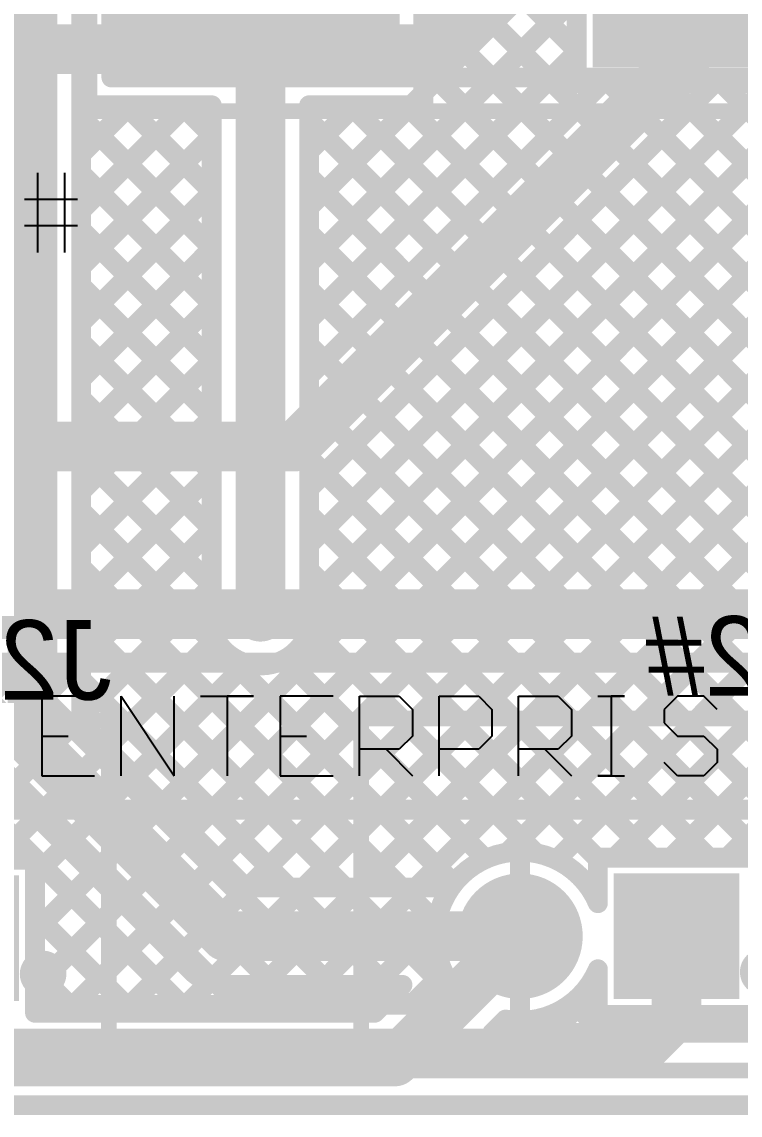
# Model space of a CAD drawing. Header units: millimetres. Extents: x 0.78 to 3.29, y 2.96 to 5.31.
# Drawn here: x 2.563 to 2.924, y 2.958 to 3.508 of the extents above; entities that cross this region are included whole.
import ezdxf

# ---------------------------------------------------------------- set-up
doc = ezdxf.new("R2010")
doc.units = ezdxf.units.MM
doc.header["$MEASUREMENT"] = 0
for name, color, linetype in [('BottomLayer', 5, 'Continuous'), ('BottomOverlay', 54, 'Continuous'), ('BottomSolder', 6, 'Continuous'), ('Mechanical2', 216, 'Continuous'), ('MultiLayer', 9, 'Continuous'), ('PadHoleLayer', 156, 'Continuous'), ('TopLayer', 1, 'Continuous'), ('TopOverlay', 2, 'Continuous'), ('TopPaste', 8, 'Continuous'), ('TopSolder', 216, 'Continuous'), ('ViaHoleLayer', 16, 'Continuous')]:
    doc.layers.add(name, color=color, linetype=linetype)

# ---------------------------------------------------------------- blocks, each defined once
blk = doc.blocks.new('B2B_PH_K_S_LF__SN__B_13')
at = {"layer": 'BottomLayer', "const_width": 0.02756}
blk.add_lwpolyline([(0.02559, 0, 1), (0.05315, 0, 1)], format="xyb", close=True, dxfattribs=at)
at = {"layer": 'BottomLayer'}
blk.add_solid([(-0.06693, -0.02756), (-0.01181, -0.02756), (-0.06693, 0.02756), (-0.01181, 0.02756)], dxfattribs=at)
at = {"layer": 'BottomOverlay', "const_width": 0.00787}
for points in [[(-0.11614, 0.06758), (-0.11614, -0.10959)], [(0.11927, 0.06758), (-0.11614, 0.06758)], [(0.11927, 0.06758), (0.11927, -0.10959)], [(0.11927, -0.10959), (-0.11614, -0.10959)]]:
    blk.add_lwpolyline(points, dxfattribs=at)
at = {"layer": 'BottomOverlay'}
for points, const_width in [([(-0.11811, 0.06758, 1), (-0.11417, 0.06758, 1)], 0.00394), ([(-0.11811, 0.06758, 1), (-0.11417, 0.06758, 1)], 0.00394), ([(0.1173, 0.06758, 1), (0.12124, 0.06758, 1)], 0.00394), ([(0.1173, 0.06758, 1), (0.12124, 0.06758, 1)], 0.00394), ([(-0.07629, 0.018, 1), (-0.08971, 0.018, 1)], 0.01), ([(-0.09221, 0.018, 1), (-0.08721, 0.018, 1)], 0.005), ([(-0.07879, 0.018, 1), (-0.07379, 0.018, 1)], 0.005), ([(-0.11811, -0.10959, 1), (-0.11417, -0.10959, 1)], 0.00394), ([(-0.11811, -0.10959, 1), (-0.11417, -0.10959, 1)], 0.00394), ([(0.1173, -0.10959, 1), (0.12124, -0.10959, 1)], 0.00394), ([(0.1173, -0.10959, 1), (0.12124, -0.10959, 1)], 0.00394)]:
    blk.add_lwpolyline(points, format="xyb", close=True, dxfattribs=dict(at, const_width=const_width))
at = {"layer": 'BottomSolder', "const_width": 0.03156}
blk.add_lwpolyline([(0.02359, 0, 1), (0.05515, 0, 1)], format="xyb", close=True, dxfattribs=at)
at = {"layer": 'BottomSolder'}
blk.add_solid([(-0.07093, -0.03156), (-0.00781, -0.03156), (-0.07093, 0.03156), (-0.00781, 0.03156)], dxfattribs=at)
at = {"layer": 'MultiLayer', "const_width": 0.02756}
blk.add_lwpolyline([(0.02559, 0, 1), (0.05315, 0, 1)], format="xyb", close=True, dxfattribs=at)
at = {"layer": 'MultiLayer'}
blk.add_solid([(-0.06693, -0.02756), (-0.01181, -0.02756), (-0.06693, 0.02756), (-0.01181, 0.02756)], dxfattribs=at)
at = {"layer": 'PadHoleLayer', "const_width": 0.01575}
for points in [[(-0.04724, 0, 1), (-0.0315, 0, 1)], [(0.0315, 0, 1), (0.04724, 0, 1)]]:
    blk.add_lwpolyline(points, format="xyb", close=True, dxfattribs=at)
at = {"layer": 'TopLayer', "const_width": 0.02756}
blk.add_lwpolyline([(0.02559, 0, 1), (0.05315, 0, 1)], format="xyb", close=True, dxfattribs=at)
at = {"layer": 'TopLayer'}
blk.add_solid([(-0.06693, -0.02756), (-0.01181, -0.02756), (-0.06693, 0.02756), (-0.01181, 0.02756)], dxfattribs=at)
at = {"layer": 'TopSolder', "const_width": 0.03156}
blk.add_lwpolyline([(0.02359, 0, 1), (0.05515, 0, 1)], format="xyb", close=True, dxfattribs=at)
at = {"layer": 'TopSolder'}
blk.add_solid([(-0.07093, -0.03156), (-0.00781, -0.03156), (-0.07093, 0.03156), (-0.00781, 0.03156)], dxfattribs=at)
blk = doc.blocks.new('B2B_PH_K_S_LF__SN__B_15')
at = {"layer": 'BottomLayer', "const_width": 0.02756}
blk.add_lwpolyline([(0.02559, 0, 1), (0.05315, 0, 1)], format="xyb", close=True, dxfattribs=at)
at = {"layer": 'BottomLayer'}
blk.add_solid([(-0.06693, -0.02756), (-0.01181, -0.02756), (-0.06693, 0.02756), (-0.01181, 0.02756)], dxfattribs=at)
at = {"layer": 'BottomOverlay', "const_width": 0.00787}
for points in [[(0.11927, 0.06758), (-0.11614, 0.06758)], [(-0.11614, 0.06758), (-0.11614, -0.10959)], [(0.11927, 0.06758), (0.11927, -0.10959)], [(0.11927, -0.10959), (-0.11614, -0.10959)]]:
    blk.add_lwpolyline(points, dxfattribs=at)
at = {"layer": 'BottomOverlay'}
for points, const_width in [([(-0.11811, 0.06758, 1), (-0.11417, 0.06758, 1)], 0.00394), ([(-0.11811, 0.06758, 1), (-0.11417, 0.06758, 1)], 0.00394), ([(0.1173, 0.06758, 1), (0.12124, 0.06758, 1)], 0.00394), ([(0.1173, 0.06758, 1), (0.12124, 0.06758, 1)], 0.00394), ([(-0.07629, 0.018, 1), (-0.08971, 0.018, 1)], 0.01), ([(-0.09221, 0.018, 1), (-0.08721, 0.018, 1)], 0.005), ([(-0.07879, 0.018, 1), (-0.07379, 0.018, 1)], 0.005), ([(-0.11811, -0.10959, 1), (-0.11417, -0.10959, 1)], 0.00394), ([(-0.11811, -0.10959, 1), (-0.11417, -0.10959, 1)], 0.00394), ([(0.1173, -0.10959, 1), (0.12124, -0.10959, 1)], 0.00394), ([(0.1173, -0.10959, 1), (0.12124, -0.10959, 1)], 0.00394)]:
    blk.add_lwpolyline(points, format="xyb", close=True, dxfattribs=dict(at, const_width=const_width))
at = {"layer": 'BottomSolder', "const_width": 0.03156}
blk.add_lwpolyline([(0.02359, 0, 1), (0.05515, 0, 1)], format="xyb", close=True, dxfattribs=at)
at = {"layer": 'BottomSolder'}
blk.add_solid([(-0.07093, -0.03156), (-0.00781, -0.03156), (-0.07093, 0.03156), (-0.00781, 0.03156)], dxfattribs=at)
at = {"layer": 'MultiLayer', "const_width": 0.02756}
blk.add_lwpolyline([(0.02559, 0, 1), (0.05315, 0, 1)], format="xyb", close=True, dxfattribs=at)
at = {"layer": 'MultiLayer'}
blk.add_solid([(-0.06693, -0.02756), (-0.01181, -0.02756), (-0.06693, 0.02756), (-0.01181, 0.02756)], dxfattribs=at)
at = {"layer": 'PadHoleLayer', "const_width": 0.01575}
for points in [[(-0.04724, 0, 1), (-0.0315, 0, 1)], [(0.0315, 0, 1), (0.04724, 0, 1)]]:
    blk.add_lwpolyline(points, format="xyb", close=True, dxfattribs=at)
at = {"layer": 'TopLayer', "const_width": 0.02756}
blk.add_lwpolyline([(0.02559, 0, 1), (0.05315, 0, 1)], format="xyb", close=True, dxfattribs=at)
at = {"layer": 'TopLayer'}
blk.add_solid([(-0.06693, -0.02756), (-0.01181, -0.02756), (-0.06693, 0.02756), (-0.01181, 0.02756)], dxfattribs=at)
at = {"layer": 'TopSolder', "const_width": 0.03156}
blk.add_lwpolyline([(0.02359, 0, 1), (0.05515, 0, 1)], format="xyb", close=True, dxfattribs=at)
at = {"layer": 'TopSolder'}
blk.add_solid([(-0.07093, -0.03156), (-0.00781, -0.03156), (-0.07093, 0.03156), (-0.00781, 0.03156)], dxfattribs=at)
blk = doc.blocks.new('R__2512_31')
at = {"layer": 'TopLayer'}
for points in [[(-0.18307, -0.07283), (-0.05315, -0.07283), (-0.18307, 0.07283), (-0.05315, 0.07283)], [(0.05315, -0.07283), (0.18307, -0.07283), (0.05315, 0.07283), (0.18307, 0.07283)]]:
    blk.add_solid(points, dxfattribs=at)
at = {"layer": 'TopOverlay', "const_width": 0.01}
for points in [[(-0.193, 0.083), (0.193, 0.083)], [(-0.193, -0.082), (-0.193, 0.083)], [(0.193, -0.082), (0.193, 0.083)], [(-0.193, -0.082), (0.193, -0.082)]]:
    blk.add_lwpolyline(points, dxfattribs=at)
at = {"layer": 'TopOverlay', "const_width": 0.005}
for points in [[(-0.1955, 0.083, 1), (-0.1905, 0.083, 1)], [(-0.1955, 0.083, 1), (-0.1905, 0.083, 1)], [(0.1905, 0.083, 1), (0.1955, 0.083, 1)], [(0.1905, 0.083, 1), (0.1955, 0.083, 1)], [(-0.1955, -0.082, 1), (-0.1905, -0.082, 1)], [(-0.1955, -0.082, 1), (-0.1905, -0.082, 1)], [(0.1905, -0.082, 1), (0.1955, -0.082, 1)], [(0.1905, -0.082, 1), (0.1955, -0.082, 1)]]:
    blk.add_lwpolyline(points, format="xyb", close=True, dxfattribs=at)
at = {"layer": 'TopPaste'}
for points in [[(-0.18307, -0.07283), (-0.05315, -0.07283), (-0.18307, 0.07283), (-0.05315, 0.07283)], [(0.05315, -0.07283), (0.18307, -0.07283), (0.05315, 0.07283), (0.18307, 0.07283)]]:
    blk.add_solid(points, dxfattribs=at)
at = {"layer": 'TopSolder'}
for points in [[(-0.18707, -0.07683), (-0.04915, -0.07683), (-0.18707, 0.07683), (-0.04915, 0.07683)], [(0.04915, -0.07683), (0.18707, -0.07683), (0.04915, 0.07683), (0.18707, 0.07683)]]:
    blk.add_solid(points, dxfattribs=at)

msp = doc.modelspace()

# ---------------------------------------------------------------- linework, layer by layer
at = {"layer": 'BottomLayer'}
for points, const_width in [([(2.7742, 3.4942), (2.8993, 3.6193)], 0.025), ([(2.70035, 3.29432), (2.94637, 3.54034)], 0.025), ([(2.454, 3.4942), (2.7742, 3.4942)], 0.025), ([(2.454, 3.29432), (2.70035, 3.29432)], 0.025), ([(2.15465, 3.21), (2.683, 3.21)], 0.025), ([(2.683, 3.21), (3.09539, 3.21)], 0.025), ([(2.17015, 3.1855), (2.67498, 3.1855)], 0.01), ([(2.47136, 3.1855), (2.64336, 3.0135)], 0.01), ([(2.4947, 3.11695), (2.56325, 3.1855)], 0.01), ([(2.49964, 3.1855), (2.67164, 3.0135)], 0.01), ([(2.50884, 3.10281), (2.59153, 3.1855)], 0.01), ([(2.52298, 3.08867), (2.61982, 3.1855)], 0.01), ([(2.52792, 3.1855), (2.69992, 3.0135)], 0.01), ([(2.54916, 3.08656), (2.6481, 3.1855)], 0.01), ([(2.55621, 3.1855), (2.72821, 3.0135)], 0.01), ([(2.56956, 3.02211), (2.73295, 3.1855)], 0.01), ([(2.56956, 3.05039), (2.70467, 3.1855)], 0.01), ([(2.56956, 3.07867), (2.67606, 3.18517)], 0.01), ([(2.58449, 3.1855), (2.75649, 3.0135)], 0.01), ([(2.58924, 3.0135), (2.76124, 3.1855)], 0.01), ([(2.61278, 3.1855), (2.78478, 3.0135)], 0.01), ([(2.61752, 3.0135), (2.78952, 3.1855)], 0.01), ([(2.64106, 3.1855), (2.77164, 3.05492)], 0.01), ([(2.64581, 3.0135), (2.81781, 3.1855)], 0.01), ([(2.66935, 3.1855), (2.78034, 3.07451)], 0.01), ([(2.67409, 3.0135), (2.84609, 3.1855)], 0.01), ([(2.69102, 3.1855), (3.09539, 3.1855)], 0.01), ([(2.69763, 3.1855), (2.79627, 3.08686)], 0.01), ([(2.70237, 3.0135), (2.87437, 3.1855)], 0.01), ([(2.72591, 3.1855), (2.82161, 3.0898)], 0.01), ([(2.7542, 3.1855), (2.85281, 3.08689)], 0.01), ([(2.78248, 3.1855), (2.88042, 3.08756)], 0.01), ([(2.80723, 3.09008), (2.90266, 3.1855)], 0.01), ([(2.81077, 3.1855), (2.90871, 3.08756)], 0.01), ([(2.83189, 3.08644), (2.93094, 3.1855)], 0.01), ([(2.83905, 3.1855), (3.01155, 3.013)], 0.01), ([(2.86129, 3.08756), (2.95923, 3.1855)], 0.01), ([(2.86734, 3.1855), (3.03984, 3.013)], 0.01), ([(2.88957, 3.08756), (2.98751, 3.1855)], 0.01), ([(2.89562, 3.1855), (3.055, 3.02612)], 0.01), ([(2.91786, 3.08756), (3.0158, 3.1855)], 0.01), ([(2.9239, 3.1855), (3.055, 3.0544)], 0.01), ([(2.52509, 3.08656), (2.56956, 3.08656)], 0.01), ([(2.56956, 3.0135), (2.56956, 3.08656)], 0.01), ([(2.85281, 3.08756), (2.93193, 3.08756)], 0.01), ([(2.85281, 3.06462), (2.85281, 3.08756)], 0.01), ([(2.81363, 3.048), (2.81363, 3.08556)], 0.01), ([(2.8475, 3.07377), (2.85281, 3.07908)], 0.01), ([(2.56956, 3.05901), (2.61507, 3.0135)], 0.01), ([(2.73066, 3.0135), (2.77155, 3.05439)], 0.01), ([(2.89237, 3.00837), (2.89237, 3.048)], 0.025), ([(2.77607, 3.048), (2.81363, 3.048)], 0.01), ([(2.56956, 3.03073), (2.58679, 3.0135)], 0.01), ([(2.75894, 3.0135), (2.77519, 3.02974)], 0.01), ([(2.873, 2.989), (2.89237, 3.00837)], 0.025), ([(2.56956, 3.0135), (2.78871, 3.0135)], 0.01), ([(2.472, 2.989), (2.873, 2.989)], 0.025)]:
    msp.add_lwpolyline(points, dxfattribs=dict(at, const_width=const_width))
for points, const_width in [([(2.76795, 3.4942, 1), (2.78045, 3.4942, 1)], 0.0125), ([(2.76795, 3.4942, 1), (2.78045, 3.4942, 1)], 0.0125), ([(2.6941, 3.29432, 1), (2.7066, 3.29432, 1)], 0.0125), ([(2.6941, 3.29432, 1), (2.7066, 3.29432, 1)], 0.0125), ([(2.67611, 3.21, 1), (2.68989, 3.21, 1)], 0.01378), ([(2.67675, 3.21, 1), (2.68925, 3.21, 1)], 0.0125), ([(2.67675, 3.21, 1), (2.68925, 3.21, 1)], 0.0125), ([(2.56075, 3.1855, 1), (2.56575, 3.1855, 1)], 0.005), ([(2.58199, 3.1855, 1), (2.58699, 3.1855, 1)], 0.005), ([(2.58903, 3.1855, 1), (2.59403, 3.1855, 1)], 0.005), ([(2.61028, 3.1855, 1), (2.61528, 3.1855, 1)], 0.005), ([(2.61732, 3.1855, 1), (2.62232, 3.1855, 1)], 0.005), ([(2.63856, 3.1855, 1), (2.64356, 3.1855, 1)], 0.005), ([(2.6456, 3.1855, 1), (2.6506, 3.1855, 1)], 0.005), ([(2.66685, 3.1855, 1), (2.67185, 3.1855, 1)], 0.005), ([(2.67248, 3.1855, 1), (2.67748, 3.1855, 1)], 0.005), ([(2.67248, 3.1855, 1), (2.67748, 3.1855, 1)], 0.005), ([(2.67356, 3.18517, 1), (2.67856, 3.18517, 1)], 0.005), ([(2.68852, 3.1855, 1), (2.69352, 3.1855, 1)], 0.005), ([(2.68852, 3.1855, 1), (2.69352, 3.1855, 1)], 0.005), ([(2.69513, 3.1855, 1), (2.70013, 3.1855, 1)], 0.005), ([(2.70217, 3.1855, 1), (2.70717, 3.1855, 1)], 0.005), ([(2.72341, 3.1855, 1), (2.72841, 3.1855, 1)], 0.005), ([(2.73045, 3.1855, 1), (2.73545, 3.1855, 1)], 0.005), ([(2.7517, 3.1855, 1), (2.7567, 3.1855, 1)], 0.005), ([(2.75874, 3.1855, 1), (2.76374, 3.1855, 1)], 0.005), ([(2.77998, 3.1855, 1), (2.78498, 3.1855, 1)], 0.005), ([(2.78702, 3.1855, 1), (2.79202, 3.1855, 1)], 0.005), ([(2.80827, 3.1855, 1), (2.81327, 3.1855, 1)], 0.005), ([(2.81531, 3.1855, 1), (2.82031, 3.1855, 1)], 0.005), ([(2.83655, 3.1855, 1), (2.84155, 3.1855, 1)], 0.005), ([(2.84359, 3.1855, 1), (2.84859, 3.1855, 1)], 0.005), ([(2.86484, 3.1855, 1), (2.86984, 3.1855, 1)], 0.005), ([(2.87187, 3.1855, 1), (2.87687, 3.1855, 1)], 0.005), ([(2.89312, 3.1855, 1), (2.89812, 3.1855, 1)], 0.005), ([(2.90016, 3.1855, 1), (2.90516, 3.1855, 1)], 0.005), ([(2.9214, 3.1855, 1), (2.9264, 3.1855, 1)], 0.005), ([(2.56706, 3.08656, 1), (2.57206, 3.08656, 1)], 0.005), ([(2.56706, 3.08656, 1), (2.57206, 3.08656, 1)], 0.005), ([(2.79377, 3.08686, 1), (2.79877, 3.08686, 1)], 0.005), ([(2.80473, 3.09008, 1), (2.80973, 3.09008, 1)], 0.005), ([(2.81911, 3.0898, 1), (2.82411, 3.0898, 1)], 0.005), ([(2.82939, 3.08644, 1), (2.83439, 3.08644, 1)], 0.005), ([(2.85031, 3.08756, 1), (2.85531, 3.08756, 1)], 0.005), ([(2.85031, 3.08756, 1), (2.85531, 3.08756, 1)], 0.005), ([(2.85031, 3.08689, 1), (2.85531, 3.08689, 1)], 0.005), ([(2.85879, 3.08756, 1), (2.86379, 3.08756, 1)], 0.005), ([(2.87792, 3.08756, 1), (2.88292, 3.08756, 1)], 0.005), ([(2.88707, 3.08756, 1), (2.89207, 3.08756, 1)], 0.005), ([(2.90621, 3.08756, 1), (2.91121, 3.08756, 1)], 0.005), ([(2.91536, 3.08756, 1), (2.92036, 3.08756, 1)], 0.005), ([(2.81113, 3.08556, 1), (2.81613, 3.08556, 1)], 0.005), ([(2.56706, 3.07867, 1), (2.57206, 3.07867, 1)], 0.005), ([(2.85031, 3.07908, 1), (2.85531, 3.07908, 1)], 0.005), ([(2.77784, 3.07451, 1), (2.78284, 3.07451, 1)], 0.005), ([(2.845, 3.07377, 1), (2.85, 3.07377, 1)], 0.005), ([(2.85031, 3.06462, 1), (2.85531, 3.06462, 1)], 0.005), ([(2.85031, 3.06462, 1), (2.85531, 3.06462, 1)], 0.005), ([(2.56706, 3.05901, 1), (2.57206, 3.05901, 1)], 0.005), ([(2.76905, 3.05439, 1), (2.77405, 3.05439, 1)], 0.005), ([(2.76914, 3.05492, 1), (2.77414, 3.05492, 1)], 0.005), ([(2.88612, 3.048, 1), (2.89862, 3.048, 1)], 0.0125), ([(2.56706, 3.05039, 1), (2.57206, 3.05039, 1)], 0.005), ([(2.77357, 3.048, 1), (2.77857, 3.048, 1)], 0.005), ([(2.81113, 3.048, 1), (2.81613, 3.048, 1)], 0.005), ([(2.81113, 3.048, 1), (2.81613, 3.048, 1)], 0.005), ([(2.56706, 3.03073, 1), (2.57206, 3.03073, 1)], 0.005), ([(2.77269, 3.02974, 1), (2.77769, 3.02974, 1)], 0.005), ([(2.56706, 3.02211, 1), (2.57206, 3.02211, 1)], 0.005), ([(2.88612, 3.00837, 1), (2.89862, 3.00837, 1)], 0.0125), ([(2.88612, 3.00837, 1), (2.89862, 3.00837, 1)], 0.0125), ([(2.56706, 3.0135, 1), (2.57206, 3.0135, 1)], 0.005), ([(2.56706, 3.0135, 1), (2.57206, 3.0135, 1)], 0.005), ([(2.58429, 3.0135, 1), (2.58929, 3.0135, 1)], 0.005), ([(2.58674, 3.0135, 1), (2.59174, 3.0135, 1)], 0.005), ([(2.61257, 3.0135, 1), (2.61757, 3.0135, 1)], 0.005), ([(2.61502, 3.0135, 1), (2.62002, 3.0135, 1)], 0.005), ([(2.64086, 3.0135, 1), (2.64586, 3.0135, 1)], 0.005), ([(2.64331, 3.0135, 1), (2.64831, 3.0135, 1)], 0.005), ([(2.66914, 3.0135, 1), (2.67414, 3.0135, 1)], 0.005), ([(2.67159, 3.0135, 1), (2.67659, 3.0135, 1)], 0.005), ([(2.69742, 3.0135, 1), (2.70242, 3.0135, 1)], 0.005), ([(2.69987, 3.0135, 1), (2.70487, 3.0135, 1)], 0.005), ([(2.72571, 3.0135, 1), (2.73071, 3.0135, 1)], 0.005), ([(2.72816, 3.0135, 1), (2.73316, 3.0135, 1)], 0.005), ([(2.75399, 3.0135, 1), (2.75899, 3.0135, 1)], 0.005), ([(2.75644, 3.0135, 1), (2.76144, 3.0135, 1)], 0.005), ([(2.78228, 3.0135, 1), (2.78728, 3.0135, 1)], 0.005), ([(2.78621, 3.0135, 1), (2.79121, 3.0135, 1)], 0.005), ([(2.78621, 3.0135, 1), (2.79121, 3.0135, 1)], 0.005), ([(2.86675, 2.989, 1), (2.87925, 2.989, 1)], 0.0125), ([(2.86675, 2.989, 1), (2.87925, 2.989, 1)], 0.0125)]:
    msp.add_lwpolyline(points, format="xyb", close=True, dxfattribs=dict(at, const_width=const_width))
at = {"layer": 'BottomLayer', "const_width": 0.01}
for points in [[(2.69102, 3.1855, -0.15953), (2.67498, 3.1855)], [(2.78871, 3.0135, -1.317169), (2.85281, 3.06462)]]:
    msp.add_lwpolyline(points, format="xyb", dxfattribs=at)
at = {"layer": 'BottomOverlay'}
for p, q in [((2.57101, 3.39201), (2.57101, 3.432)), ((2.58434, 3.432), (2.58434, 3.39201)), ((2.591, 3.41867), (2.56434, 3.41867)), ((2.57101, 3.40534), (2.56434, 3.40534)), ((2.591, 3.40534), (2.57101, 3.40534))]:
    msp.add_line(p, q, dxfattribs=at)
at = {"layer": 'BottomSolder', "const_width": 0.00991}
msp.add_lwpolyline([(2.67805, 3.21, 1), (2.68795, 3.21, 1)], format="xyb", close=True, dxfattribs=at)
at = {"layer": 'Mechanical2', "const_width": 0.01}
msp.add_lwpolyline([(0.984, 2.963), (3.284, 2.963)], dxfattribs=at)
at = {"layer": 'MultiLayer', "const_width": 0.01378}
msp.add_lwpolyline([(2.67611, 3.21, 1), (2.68989, 3.21, 1)], format="xyb", close=True, dxfattribs=at)
at = {"layer": 'TopLayer'}
for points, const_width in [([(2.596, 3.466), (2.596, 4.798)], 0.01), ([(2.765, 3.466), (2.765, 4.798)], 0.01), ([(2.56826, 3.46965), (2.56826, 3.66984)], 0.025), ([(2.59276, 3.46965), (2.59276, 3.66984)], 0.01), ([(2.84215, 3.47717), (2.84215, 3.64683)], 0.01), ([(2.765, 3.50039), (2.84215, 3.57754)], 0.01), ([(2.765, 3.57068), (2.84215, 3.49353)], 0.01), ([(2.683, 3.21), (2.683, 3.56189)], 0.025), ([(2.765, 3.47211), (2.84215, 3.54926)], 0.01), ([(2.765, 3.54239), (3.11739, 3.19)], 0.01), ([(2.76137, 3.0725), (3.227, 3.53813)], 0.01), ([(2.7075, 3.38632), (2.84215, 3.52097)], 0.01), ([(2.63362, 3.11445), (3.03643, 3.51726)], 0.01), ([(2.64776, 3.10031), (3.06351, 3.51606)], 0.01), ([(2.66191, 3.08617), (3.0918, 3.51606)], 0.01), ([(2.765, 3.51411), (3.10005, 3.17905)], 0.01), ([(2.80723, 3.09008), (3.227, 3.50984)], 0.01), ([(2.54622, 3.49168), (2.56826, 3.46965)], 0.025), ([(2.59276, 3.49785), (2.596, 3.5011)], 0.01), ([(2.67652, 3.0725), (3.10502, 3.501)], 0.01), ([(2.70481, 3.0725), (3.13331, 3.501)], 0.01), ([(2.73309, 3.0725), (3.16159, 3.501)], 0.01), ([(2.59276, 3.48836), (2.596, 3.48512)], 0.01), ([(2.7075, 3.35804), (2.84215, 3.49269)], 0.01), ([(2.765, 3.48582), (3.08591, 3.16491)], 0.01), ([(2.56826, 3.26746), (2.56826, 3.46965)], 0.025), ([(2.7075, 3.32975), (2.85491, 3.47717)], 0.01), ([(2.7075, 3.30147), (2.8832, 3.47717)], 0.01), ([(2.7075, 3.2449), (2.93977, 3.47717)], 0.01), ([(2.7075, 3.27318), (2.91148, 3.47717)], 0.01), ([(2.70783, 3.21694), (2.96805, 3.47717)], 0.01), ([(2.83189, 3.08644), (3.227, 3.48156)], 0.01), ([(2.84215, 3.47717), (2.99607, 3.47717)], 0.01), ([(2.85851, 3.47717), (3.14568, 3.19)], 0.01), ([(2.8868, 3.47717), (3.17396, 3.19)], 0.01), ([(2.91508, 3.47717), (3.20225, 3.19)], 0.01), ([(2.59276, 3.46957), (2.596, 3.47281)], 0.01), ([(2.75889, 3.466), (2.765, 3.47211)], 0.01), ([(2.59276, 3.26746), (2.59276, 3.46965)], 0.01), ([(2.59276, 3.44129), (2.61747, 3.466)], 0.01), ([(2.59276, 3.413), (2.64576, 3.466)], 0.01), ([(2.596, 3.466), (2.6585, 3.466)], 0.01), ([(2.61512, 3.466), (2.6585, 3.42262)], 0.01), ([(2.6434, 3.466), (2.6585, 3.4509)], 0.01), ([(2.6585, 3.21802), (2.6585, 3.466)], 0.01), ([(2.7075, 3.466), (2.765, 3.466)], 0.01), ([(2.7075, 3.44289), (2.73061, 3.466)], 0.01), ([(2.7075, 3.41461), (2.75889, 3.466)], 0.01), ([(2.7075, 3.21802), (2.7075, 3.466)], 0.01), ([(2.72826, 3.466), (3.05763, 3.13663)], 0.01), ([(2.75654, 3.466), (3.07177, 3.15077)], 0.01), ([(2.59276, 3.46008), (2.6585, 3.39434)], 0.01), ([(2.7075, 3.45847), (3.055, 3.11097)], 0.01), ([(2.59276, 3.38472), (2.6585, 3.45046)], 0.01), ([(2.86129, 3.08756), (3.227, 3.45327)], 0.01), ([(2.59276, 3.43179), (2.6585, 3.36605)], 0.01), ([(2.7075, 3.43019), (3.055, 3.08269)], 0.01), ([(2.59276, 3.35643), (2.6585, 3.42217)], 0.01), ([(2.88957, 3.08756), (3.227, 3.42499)], 0.01), ([(2.59276, 3.40351), (2.6585, 3.33777)], 0.01), ([(2.7075, 3.4019), (3.055, 3.0544)], 0.01), ([(2.59276, 3.32815), (2.6585, 3.39389)], 0.01), ([(2.91786, 3.08756), (3.227, 3.3967)], 0.01), ([(2.59276, 3.37523), (2.6585, 3.30948)], 0.01), ([(2.7075, 3.37362), (3.055, 3.02612)], 0.01), ([(2.59276, 3.29986), (2.6585, 3.36561)], 0.01), ([(2.59276, 3.34694), (2.6585, 3.2812)], 0.01), ([(2.7075, 3.34534), (3.05341, 2.99942)], 0.01), ([(2.59276, 3.27158), (2.6585, 3.33732)], 0.01), ([(2.59276, 3.31866), (2.6585, 3.25291)], 0.01), ([(2.7075, 3.31705), (3.02513, 2.99942)], 0.01), ([(2.59276, 3.24329), (2.6585, 3.30904)], 0.01), ([(2.54622, 3.2895), (2.56826, 3.26746)], 0.025), ([(2.59276, 3.29037), (2.6585, 3.22463)], 0.01), ([(2.7075, 3.28877), (2.90871, 3.08756)], 0.01), ([(2.59276, 3.21501), (2.6585, 3.28075)], 0.01), ([(2.56826, 3.14517), (2.56826, 3.26746)], 0.025), ([(2.59276, 3.15531), (2.59276, 3.26746)], 0.01), ([(2.59276, 3.26209), (2.78034, 3.07451)], 0.01), ([(2.39775, 3.2591), (2.64736, 3.0095)], 0.01), ([(2.7075, 3.26048), (2.88042, 3.08756)], 0.01), ([(2.59276, 3.18673), (2.6585, 3.25247)], 0.01), ([(2.59276, 3.2338), (2.75406, 3.0725)], 0.01), ([(2.7075, 3.2322), (2.85281, 3.08689)], 0.01), ([(2.59276, 3.15844), (2.6585, 3.22418)], 0.01), ([(2.59276, 3.20552), (2.72578, 3.0725)], 0.01), ([(2.70794, 3.20347), (2.82161, 3.0898)], 0.01), ([(2.60534, 3.14274), (2.66033, 3.19773)], 0.01), ([(2.61948, 3.12859), (2.67606, 3.18517)], 0.01), ([(2.69561, 3.18752), (2.79627, 3.08686)], 0.01), ([(2.59276, 3.17724), (2.69749, 3.0725)], 0.01), ([(2.56826, 3.14517), (2.66542, 3.048)], 0.025), ([(2.59276, 3.15531), (2.67557, 3.0725)], 0.01), ([(2.55096, 3.12782), (2.64808, 3.0307)], 0.01), ([(2.54916, 3.08656), (2.57069, 3.10809)], 0.01), ([(2.56956, 3.07867), (2.58483, 3.09395)], 0.01), ([(2.49044, 3.08656), (2.56956, 3.08656)], 0.01), ([(2.56956, 3.0095), (2.56956, 3.08656)], 0.01), ([(2.85281, 3.08756), (2.93193, 3.08756)], 0.01), ([(2.85281, 3.06462), (2.85281, 3.08756)], 0.01), ([(2.81363, 3.048), (2.81363, 3.08556)], 0.01), ([(2.56956, 3.05039), (2.59897, 3.0798)], 0.01), ([(2.8475, 3.07377), (2.85281, 3.07908)], 0.01), ([(2.67557, 3.0725), (2.77883, 3.0725)], 0.01), ([(2.56956, 3.02211), (2.61311, 3.06566)], 0.01), ([(2.56956, 3.05901), (2.61907, 3.0095)], 0.01), ([(2.66542, 3.048), (2.81363, 3.048)], 0.025), ([(2.75063, 2.985), (2.81363, 3.048)], 0.025), ([(2.58524, 3.0095), (2.62726, 3.05152)], 0.01), ([(2.81363, 3.01044), (2.81363, 3.048)], 0.01), ([(2.61352, 3.0095), (2.6414, 3.03738)], 0.01), ([(2.85281, 3.00844), (2.85281, 3.03138)], 0.01), ([(2.56956, 3.03073), (2.59079, 3.0095)], 0.01), ([(2.64181, 3.0095), (2.65722, 3.02491)], 0.01), ([(2.66129, 3.02385), (2.67564, 3.0095)], 0.01), ([(2.66542, 3.0235), (2.75448, 3.0235)], 0.01), ([(2.67009, 3.0095), (2.68409, 3.0235)], 0.01), ([(2.68992, 3.0235), (2.70392, 3.0095)], 0.01), ([(2.69837, 3.0095), (2.71237, 3.0235)], 0.01), ([(2.71821, 3.0235), (2.73221, 3.0095)], 0.01), ([(2.72666, 3.0095), (2.74066, 3.0235)], 0.01), ([(2.74048, 3.0095), (2.75448, 3.0235)], 0.01), ([(2.74649, 3.0235), (2.75049, 3.01951)], 0.01), ([(2.82972, 2.99942), (2.85281, 3.02251)], 0.01), ([(2.84014, 3.01471), (2.85542, 2.99942)], 0.01), ([(2.56956, 3.0095), (2.74048, 3.0095)], 0.01), ([(2.7997, 2.99942), (2.80635, 3.00607)], 0.01), ([(2.80144, 2.99942), (2.80785, 3.00584)], 0.01), ([(2.82055, 3.00601), (2.82714, 2.99942)], 0.01), ([(2.85281, 3.00844), (2.93193, 3.00844)], 0.01), ([(2.85801, 2.99942), (2.86702, 3.00844)], 0.01), ([(2.87469, 3.00844), (2.88371, 2.99942)], 0.01), ([(2.88629, 2.99942), (2.89531, 3.00844)], 0.01), ([(2.90297, 3.00844), (2.91199, 2.99942)], 0.01), ([(2.91457, 2.99942), (2.92359, 3.00844)], 0.01), ([(2.7997, 2.99942), (3.07758, 2.99942)], 0.01), ([(1.846, 2.985), (2.75063, 2.985)], 0.025)]:
    msp.add_lwpolyline(points, dxfattribs=dict(at, const_width=const_width))
for points, const_width in [([(2.5935, 3.5011, 1), (2.5985, 3.5011, 1)], 0.005), ([(2.7625, 3.50039, 1), (2.7675, 3.50039, 1)], 0.005), ([(2.59026, 3.49785, 1), (2.59526, 3.49785, 1)], 0.005), ([(2.83965, 3.49353, 1), (2.84465, 3.49353, 1)], 0.005), ([(2.59026, 3.48836, 1), (2.59526, 3.48836, 1)], 0.005), ([(2.83965, 3.49269, 1), (2.84465, 3.49269, 1)], 0.005), ([(2.5935, 3.48512, 1), (2.5985, 3.48512, 1)], 0.005), ([(2.7625, 3.48582, 1), (2.7675, 3.48582, 1)], 0.005), ([(2.56201, 3.46965, 1), (2.57451, 3.46965, 1)], 0.0125), ([(2.56201, 3.46965, 1), (2.57451, 3.46965, 1)], 0.0125), ([(2.56201, 3.46965, 1), (2.57451, 3.46965, 1)], 0.0125), ([(2.83965, 3.47717, 1), (2.84465, 3.47717, 1)], 0.005), ([(2.83965, 3.47717, 1), (2.84465, 3.47717, 1)], 0.005), ([(2.85241, 3.47717, 1), (2.85741, 3.47717, 1)], 0.005), ([(2.85601, 3.47717, 1), (2.86101, 3.47717, 1)], 0.005), ([(2.8807, 3.47717, 1), (2.8857, 3.47717, 1)], 0.005), ([(2.8843, 3.47717, 1), (2.8893, 3.47717, 1)], 0.005), ([(2.90898, 3.47717, 1), (2.91398, 3.47717, 1)], 0.005), ([(2.91258, 3.47717, 1), (2.91758, 3.47717, 1)], 0.005), ([(2.5935, 3.47281, 1), (2.5985, 3.47281, 1)], 0.005), ([(2.7625, 3.47211, 1), (2.7675, 3.47211, 1)], 0.005), ([(2.7625, 3.47211, 1), (2.7675, 3.47211, 1)], 0.005), ([(2.59026, 3.46965, 1), (2.59526, 3.46965, 1)], 0.005), ([(2.59026, 3.46965, 1), (2.59526, 3.46965, 1)], 0.005), ([(2.59026, 3.46957, 1), (2.59526, 3.46957, 1)], 0.005), ([(2.5935, 3.466, 1), (2.5985, 3.466, 1)], 0.005), ([(2.5935, 3.466, 1), (2.5985, 3.466, 1)], 0.005), ([(2.61262, 3.466, 1), (2.61762, 3.466, 1)], 0.005), ([(2.61497, 3.466, 1), (2.61997, 3.466, 1)], 0.005), ([(2.6409, 3.466, 1), (2.6459, 3.466, 1)], 0.005), ([(2.64326, 3.466, 1), (2.64826, 3.466, 1)], 0.005), ([(2.656, 3.466, 1), (2.661, 3.466, 1)], 0.005), ([(2.656, 3.466, 1), (2.661, 3.466, 1)], 0.005), ([(2.705, 3.466, 1), (2.71, 3.466, 1)], 0.005), ([(2.705, 3.466, 1), (2.71, 3.466, 1)], 0.005), ([(2.72576, 3.466, 1), (2.73076, 3.466, 1)], 0.005), ([(2.72811, 3.466, 1), (2.73311, 3.466, 1)], 0.005), ([(2.75404, 3.466, 1), (2.75904, 3.466, 1)], 0.005), ([(2.75639, 3.466, 1), (2.76139, 3.466, 1)], 0.005), ([(2.75639, 3.466, 1), (2.76139, 3.466, 1)], 0.005), ([(2.7625, 3.466, 1), (2.7675, 3.466, 1)], 0.005), ([(2.7625, 3.466, 1), (2.7675, 3.466, 1)], 0.005), ([(2.59026, 3.46008, 1), (2.59526, 3.46008, 1)], 0.005), ([(2.705, 3.45847, 1), (2.71, 3.45847, 1)], 0.005), ([(2.656, 3.4509, 1), (2.661, 3.4509, 1)], 0.005), ([(2.656, 3.45046, 1), (2.661, 3.45046, 1)], 0.005), ([(2.59026, 3.44129, 1), (2.59526, 3.44129, 1)], 0.005), ([(2.705, 3.44289, 1), (2.71, 3.44289, 1)], 0.005), ([(2.59026, 3.43179, 1), (2.59526, 3.43179, 1)], 0.005), ([(2.705, 3.43019, 1), (2.71, 3.43019, 1)], 0.005), ([(2.656, 3.42262, 1), (2.661, 3.42262, 1)], 0.005), ([(2.656, 3.42217, 1), (2.661, 3.42217, 1)], 0.005), ([(2.59026, 3.413, 1), (2.59526, 3.413, 1)], 0.005), ([(2.705, 3.41461, 1), (2.71, 3.41461, 1)], 0.005), ([(2.59026, 3.40351, 1), (2.59526, 3.40351, 1)], 0.005), ([(2.705, 3.4019, 1), (2.71, 3.4019, 1)], 0.005), ([(2.656, 3.39434, 1), (2.661, 3.39434, 1)], 0.005), ([(2.656, 3.39389, 1), (2.661, 3.39389, 1)], 0.005), ([(2.59026, 3.38472, 1), (2.59526, 3.38472, 1)], 0.005), ([(2.705, 3.38632, 1), (2.71, 3.38632, 1)], 0.005), ([(2.59026, 3.37523, 1), (2.59526, 3.37523, 1)], 0.005), ([(2.705, 3.37362, 1), (2.71, 3.37362, 1)], 0.005), ([(2.656, 3.36605, 1), (2.661, 3.36605, 1)], 0.005), ([(2.656, 3.36561, 1), (2.661, 3.36561, 1)], 0.005), ([(2.59026, 3.35643, 1), (2.59526, 3.35643, 1)], 0.005), ([(2.705, 3.35804, 1), (2.71, 3.35804, 1)], 0.005), ([(2.59026, 3.34694, 1), (2.59526, 3.34694, 1)], 0.005), ([(2.705, 3.34534, 1), (2.71, 3.34534, 1)], 0.005), ([(2.656, 3.33777, 1), (2.661, 3.33777, 1)], 0.005), ([(2.656, 3.33732, 1), (2.661, 3.33732, 1)], 0.005), ([(2.59026, 3.32815, 1), (2.59526, 3.32815, 1)], 0.005), ([(2.705, 3.32975, 1), (2.71, 3.32975, 1)], 0.005), ([(2.59026, 3.31866, 1), (2.59526, 3.31866, 1)], 0.005), ([(2.705, 3.31705, 1), (2.71, 3.31705, 1)], 0.005), ([(2.656, 3.30948, 1), (2.661, 3.30948, 1)], 0.005), ([(2.656, 3.30904, 1), (2.661, 3.30904, 1)], 0.005), ([(2.705, 3.30147, 1), (2.71, 3.30147, 1)], 0.005), ([(2.59026, 3.29986, 1), (2.59526, 3.29986, 1)], 0.005), ([(2.59026, 3.29037, 1), (2.59526, 3.29037, 1)], 0.005), ([(2.705, 3.28877, 1), (2.71, 3.28877, 1)], 0.005), ([(2.656, 3.2812, 1), (2.661, 3.2812, 1)], 0.005), ([(2.656, 3.28075, 1), (2.661, 3.28075, 1)], 0.005), ([(2.56201, 3.26746, 1), (2.57451, 3.26746, 1)], 0.0125), ([(2.56201, 3.26746, 1), (2.57451, 3.26746, 1)], 0.0125), ([(2.56201, 3.26746, 1), (2.57451, 3.26746, 1)], 0.0125), ([(2.705, 3.27318, 1), (2.71, 3.27318, 1)], 0.005), ([(2.59026, 3.27158, 1), (2.59526, 3.27158, 1)], 0.005), ([(2.59026, 3.26746, 1), (2.59526, 3.26746, 1)], 0.005), ([(2.59026, 3.26746, 1), (2.59526, 3.26746, 1)], 0.005), ([(2.59026, 3.26209, 1), (2.59526, 3.26209, 1)], 0.005), ([(2.705, 3.26048, 1), (2.71, 3.26048, 1)], 0.005), ([(2.656, 3.25291, 1), (2.661, 3.25291, 1)], 0.005), ([(2.656, 3.25247, 1), (2.661, 3.25247, 1)], 0.005), ([(2.59026, 3.24329, 1), (2.59526, 3.24329, 1)], 0.005), ([(2.705, 3.2449, 1), (2.71, 3.2449, 1)], 0.005), ([(2.59026, 3.2338, 1), (2.59526, 3.2338, 1)], 0.005), ([(2.705, 3.2322, 1), (2.71, 3.2322, 1)], 0.005), ([(2.656, 3.22463, 1), (2.661, 3.22463, 1)], 0.005), ([(2.656, 3.22418, 1), (2.661, 3.22418, 1)], 0.005), ([(2.656, 3.21802, 1), (2.661, 3.21802, 1)], 0.005), ([(2.656, 3.21802, 1), (2.661, 3.21802, 1)], 0.005), ([(2.67611, 3.21, 1), (2.68989, 3.21, 1)], 0.01378), ([(2.705, 3.21802, 1), (2.71, 3.21802, 1)], 0.005), ([(2.705, 3.21802, 1), (2.71, 3.21802, 1)], 0.005), ([(2.59026, 3.21501, 1), (2.59526, 3.21501, 1)], 0.005), ([(2.67675, 3.21, 1), (2.68925, 3.21, 1)], 0.0125), ([(2.70533, 3.21694, 1), (2.71033, 3.21694, 1)], 0.005), ([(2.70628, 3.21, 1), (2.71128, 3.21, 1)], 0.005), ([(2.70628, 3.21, 1), (2.71128, 3.21, 1)], 0.005), ([(2.59026, 3.20552, 1), (2.59526, 3.20552, 1)], 0.005), ([(2.70544, 3.20347, 1), (2.71044, 3.20347, 1)], 0.005), ([(2.65783, 3.19773, 1), (2.66283, 3.19773, 1)], 0.005), ([(2.59026, 3.18673, 1), (2.59526, 3.18673, 1)], 0.005), ([(2.67356, 3.18517, 1), (2.67856, 3.18517, 1)], 0.005), ([(2.69311, 3.18752, 1), (2.69811, 3.18752, 1)], 0.005), ([(2.59026, 3.17724, 1), (2.59526, 3.17724, 1)], 0.005), ([(2.59026, 3.15844, 1), (2.59526, 3.15844, 1)], 0.005), ([(2.56201, 3.14517, 1), (2.57451, 3.14517, 1)], 0.0125), ([(2.56201, 3.14517, 1), (2.57451, 3.14517, 1)], 0.0125), ([(2.59026, 3.15531, 1), (2.59526, 3.15531, 1)], 0.005), ([(2.59026, 3.15531, 1), (2.59526, 3.15531, 1)], 0.005), ([(2.60284, 3.14274, 1), (2.60784, 3.14274, 1)], 0.005), ([(2.61698, 3.12859, 1), (2.62198, 3.12859, 1)], 0.005), ([(2.63112, 3.11445, 1), (2.63612, 3.11445, 1)], 0.005), ([(2.56819, 3.10809, 1), (2.57319, 3.10809, 1)], 0.005), ([(2.64526, 3.10031, 1), (2.65026, 3.10031, 1)], 0.005), ([(2.58233, 3.09395, 1), (2.58733, 3.09395, 1)], 0.005), ([(2.56706, 3.08656, 1), (2.57206, 3.08656, 1)], 0.005), ([(2.56706, 3.08656, 1), (2.57206, 3.08656, 1)], 0.005), ([(2.65941, 3.08617, 1), (2.66441, 3.08617, 1)], 0.005), ([(2.79377, 3.08686, 1), (2.79877, 3.08686, 1)], 0.005), ([(2.80473, 3.09008, 1), (2.80973, 3.09008, 1)], 0.005), ([(2.81911, 3.0898, 1), (2.82411, 3.0898, 1)], 0.005), ([(2.82939, 3.08644, 1), (2.83439, 3.08644, 1)], 0.005), ([(2.85031, 3.08756, 1), (2.85531, 3.08756, 1)], 0.005), ([(2.85031, 3.08756, 1), (2.85531, 3.08756, 1)], 0.005), ([(2.85031, 3.08689, 1), (2.85531, 3.08689, 1)], 0.005), ([(2.85879, 3.08756, 1), (2.86379, 3.08756, 1)], 0.005), ([(2.87792, 3.08756, 1), (2.88292, 3.08756, 1)], 0.005), ([(2.88707, 3.08756, 1), (2.89207, 3.08756, 1)], 0.005), ([(2.90621, 3.08756, 1), (2.91121, 3.08756, 1)], 0.005), ([(2.91536, 3.08756, 1), (2.92036, 3.08756, 1)], 0.005), ([(2.81113, 3.08556, 1), (2.81613, 3.08556, 1)], 0.005), ([(2.56706, 3.07867, 1), (2.57206, 3.07867, 1)], 0.005), ([(2.59647, 3.0798, 1), (2.60147, 3.0798, 1)], 0.005), ([(2.85031, 3.07908, 1), (2.85531, 3.07908, 1)], 0.005), ([(2.67307, 3.0725, 1), (2.67807, 3.0725, 1)], 0.005), ([(2.67307, 3.0725, 1), (2.67807, 3.0725, 1)], 0.005), ([(2.67402, 3.0725, 1), (2.67902, 3.0725, 1)], 0.005), ([(2.69499, 3.0725, 1), (2.69999, 3.0725, 1)], 0.005), ([(2.70231, 3.0725, 1), (2.70731, 3.0725, 1)], 0.005), ([(2.72328, 3.0725, 1), (2.72828, 3.0725, 1)], 0.005), ([(2.73059, 3.0725, 1), (2.73559, 3.0725, 1)], 0.005), ([(2.75156, 3.0725, 1), (2.75656, 3.0725, 1)], 0.005), ([(2.75887, 3.0725, 1), (2.76387, 3.0725, 1)], 0.005), ([(2.77633, 3.0725, 1), (2.78133, 3.0725, 1)], 0.005), ([(2.77633, 3.0725, 1), (2.78133, 3.0725, 1)], 0.005), ([(2.77784, 3.07451, 1), (2.78284, 3.07451, 1)], 0.005), ([(2.845, 3.07377, 1), (2.85, 3.07377, 1)], 0.005), ([(2.61061, 3.06566, 1), (2.61561, 3.06566, 1)], 0.005), ([(2.85031, 3.06462, 1), (2.85531, 3.06462, 1)], 0.005), ([(2.85031, 3.06462, 1), (2.85531, 3.06462, 1)], 0.005), ([(2.56706, 3.05901, 1), (2.57206, 3.05901, 1)], 0.005), ([(2.65917, 3.048, 1), (2.67167, 3.048, 1)], 0.0125), ([(2.65917, 3.048, 1), (2.67167, 3.048, 1)], 0.0125), ([(2.80738, 3.048, 1), (2.81988, 3.048, 1)], 0.0125), ([(2.80738, 3.048, 1), (2.81988, 3.048, 1)], 0.0125), ([(2.56706, 3.05039, 1), (2.57206, 3.05039, 1)], 0.005), ([(2.62476, 3.05152, 1), (2.62976, 3.05152, 1)], 0.005), ([(2.81113, 3.048, 1), (2.81613, 3.048, 1)], 0.005), ([(2.81113, 3.048, 1), (2.81613, 3.048, 1)], 0.005), ([(2.6389, 3.03738, 1), (2.6439, 3.03738, 1)], 0.005), ([(2.85031, 3.03138, 1), (2.85531, 3.03138, 1)], 0.005), ([(2.85031, 3.03138, 1), (2.85531, 3.03138, 1)], 0.005), ([(2.56706, 3.03073, 1), (2.57206, 3.03073, 1)], 0.005), ([(2.64558, 3.0307, 1), (2.65058, 3.0307, 1)], 0.005), ([(2.64558, 3.0307, 1), (2.65058, 3.0307, 1)], 0.005), ([(2.6456, 3.03068, 1), (2.6506, 3.03068, 1)], 0.005), ([(2.56706, 3.02211, 1), (2.57206, 3.02211, 1)], 0.005), ([(2.65472, 3.02491, 1), (2.65972, 3.02491, 1)], 0.005), ([(2.65879, 3.02385, 1), (2.66379, 3.02385, 1)], 0.005), ([(2.66292, 3.0235, 1), (2.66792, 3.0235, 1)], 0.005), ([(2.66292, 3.0235, 1), (2.66792, 3.0235, 1)], 0.005), ([(2.66292, 3.0235, 1), (2.66792, 3.0235, 1)], 0.005), ([(2.68159, 3.0235, 1), (2.68659, 3.0235, 1)], 0.005), ([(2.68742, 3.0235, 1), (2.69242, 3.0235, 1)], 0.005), ([(2.70987, 3.0235, 1), (2.71487, 3.0235, 1)], 0.005), ([(2.71571, 3.0235, 1), (2.72071, 3.0235, 1)], 0.005), ([(2.73816, 3.0235, 1), (2.74316, 3.0235, 1)], 0.005), ([(2.74399, 3.0235, 1), (2.74899, 3.0235, 1)], 0.005), ([(2.75198, 3.0235, 1), (2.75698, 3.0235, 1)], 0.005), ([(2.75198, 3.0235, 1), (2.75698, 3.0235, 1)], 0.005), ([(2.85031, 3.02251, 1), (2.85531, 3.02251, 1)], 0.005), ([(2.74799, 3.01951, 1), (2.75299, 3.01951, 1)], 0.005), ([(2.83764, 3.01471, 1), (2.84264, 3.01471, 1)], 0.005), ([(2.56706, 3.0095, 1), (2.57206, 3.0095, 1)], 0.005), ([(2.56706, 3.0095, 1), (2.57206, 3.0095, 1)], 0.005), ([(2.58274, 3.0095, 1), (2.58774, 3.0095, 1)], 0.005), ([(2.58829, 3.0095, 1), (2.59329, 3.0095, 1)], 0.005), ([(2.61102, 3.0095, 1), (2.61602, 3.0095, 1)], 0.005), ([(2.61657, 3.0095, 1), (2.62157, 3.0095, 1)], 0.005), ([(2.63931, 3.0095, 1), (2.64431, 3.0095, 1)], 0.005), ([(2.64486, 3.0095, 1), (2.64986, 3.0095, 1)], 0.005), ([(2.66759, 3.0095, 1), (2.67259, 3.0095, 1)], 0.005), ([(2.67314, 3.0095, 1), (2.67814, 3.0095, 1)], 0.005), ([(2.69587, 3.0095, 1), (2.70087, 3.0095, 1)], 0.005), ([(2.70142, 3.0095, 1), (2.70642, 3.0095, 1)], 0.005), ([(2.72416, 3.0095, 1), (2.72916, 3.0095, 1)], 0.005), ([(2.72971, 3.0095, 1), (2.73471, 3.0095, 1)], 0.005), ([(2.73798, 3.0095, 1), (2.74298, 3.0095, 1)], 0.005), ([(2.73798, 3.0095, 1), (2.74298, 3.0095, 1)], 0.005), ([(2.81113, 3.01044, 1), (2.81613, 3.01044, 1)], 0.005), ([(2.80385, 3.00607, 1), (2.80885, 3.00607, 1)], 0.005), ([(2.80385, 3.00607, 1), (2.80885, 3.00607, 1)], 0.005), ([(2.80535, 3.00584, 1), (2.81035, 3.00584, 1)], 0.005), ([(2.81805, 3.00601, 1), (2.82305, 3.00601, 1)], 0.005), ([(2.85031, 3.00844, 1), (2.85531, 3.00844, 1)], 0.005), ([(2.85031, 3.00844, 1), (2.85531, 3.00844, 1)], 0.005), ([(2.86452, 3.00844, 1), (2.86952, 3.00844, 1)], 0.005), ([(2.87219, 3.00844, 1), (2.87719, 3.00844, 1)], 0.005), ([(2.89281, 3.00844, 1), (2.89781, 3.00844, 1)], 0.005), ([(2.90047, 3.00844, 1), (2.90547, 3.00844, 1)], 0.005), ([(2.92109, 3.00844, 1), (2.92609, 3.00844, 1)], 0.005), ([(2.7972, 2.99942, 1), (2.8022, 2.99942, 1)], 0.005), ([(2.7972, 2.99942, 1), (2.8022, 2.99942, 1)], 0.005), ([(2.79894, 2.99942, 1), (2.80394, 2.99942, 1)], 0.005), ([(2.82464, 2.99942, 1), (2.82964, 2.99942, 1)], 0.005), ([(2.82722, 2.99942, 1), (2.83222, 2.99942, 1)], 0.005), ([(2.85292, 2.99942, 1), (2.85792, 2.99942, 1)], 0.005), ([(2.85551, 2.99942, 1), (2.86051, 2.99942, 1)], 0.005), ([(2.88121, 2.99942, 1), (2.88621, 2.99942, 1)], 0.005), ([(2.88379, 2.99942, 1), (2.88879, 2.99942, 1)], 0.005), ([(2.90949, 2.99942, 1), (2.91449, 2.99942, 1)], 0.005), ([(2.91207, 2.99942, 1), (2.91707, 2.99942, 1)], 0.005), ([(2.74438, 2.985, 1), (2.75688, 2.985, 1)], 0.0125), ([(2.74438, 2.985, 1), (2.75688, 2.985, 1)], 0.0125)]:
    msp.add_lwpolyline(points, format="xyb", close=True, dxfattribs=dict(at, const_width=const_width))
at = {"layer": 'TopLayer', "const_width": 0.01}
for points in [[(2.70878, 3.21, -1.172174), (2.6585, 3.21802)], [(2.7075, 3.21802, -0.079264), (2.70878, 3.21)], [(2.77883, 3.0725, -0.58829), (2.85281, 3.06462)], [(2.85281, 3.03138, -0.348587), (2.80635, 3.00607)], [(2.66542, 3.0235, -0.199267), (2.64808, 3.0307)], [(2.66542, 3.0235, -0.198912), (2.6481, 3.03068)]]:
    msp.add_lwpolyline(points, format="xyb", dxfattribs=at)
at = {"layer": 'TopLayer'}
msp.add_solid([(2.608, 3.478), (2.753, 3.478), (2.608, 4.786), (2.753, 4.786)], dxfattribs=at)
at = {"layer": 'TopOverlay'}
for p, q in [((2.59958, 3.16868), (2.57292, 3.16868)), ((2.57292, 3.16868), (2.57292, 3.12869)), ((2.61291, 3.12869), (2.61291, 3.16868)), ((2.61291, 3.16868), (2.63957, 3.12869)), ((2.63957, 3.12869), (2.63957, 3.16868)), ((2.6529, 3.16868), (2.67955, 3.16868)), ((2.67955, 3.16868), (2.66623, 3.16868)), ((2.66623, 3.16868), (2.66623, 3.12869)), ((2.71954, 3.16868), (2.69288, 3.16868)), ((2.69288, 3.16868), (2.69288, 3.12869)), ((2.73287, 3.12869), (2.73287, 3.16868)), ((2.73287, 3.16868), (2.75286, 3.16868)), ((2.75286, 3.16868), (2.75953, 3.16202)), ((2.77286, 3.12869), (2.77286, 3.16868)), ((2.77286, 3.16868), (2.79285, 3.16868)), ((2.79285, 3.16868), (2.79952, 3.16202)), ((2.81285, 3.12869), (2.81285, 3.16868)), ((2.81285, 3.16868), (2.83284, 3.16868)), ((2.83284, 3.16868), (2.8395, 3.16202)), ((2.85283, 3.16868), (2.86616, 3.16868)), ((2.86616, 3.16868), (2.8595, 3.16868)), ((2.8595, 3.16868), (2.8595, 3.12869)), ((2.89282, 3.16868), (2.88615, 3.16202)), ((2.90615, 3.16868), (2.89282, 3.16868)), ((2.91281, 3.16202), (2.90615, 3.16868)), ((2.75953, 3.16202), (2.75953, 3.14869)), ((2.79952, 3.16202), (2.79952, 3.14869)), ((2.8395, 3.16202), (2.8395, 3.14869)), ((2.88615, 3.16202), (2.88615, 3.15535)), ((2.88615, 3.15535), (2.89282, 3.14869)), ((2.57292, 3.14869), (2.58625, 3.14869)), ((2.69288, 3.14869), (2.70621, 3.14869)), ((2.75953, 3.14869), (2.75286, 3.14202)), ((2.79952, 3.14869), (2.79285, 3.14202)), ((2.8395, 3.14869), (2.83284, 3.14202)), ((2.89282, 3.14869), (2.90615, 3.14869)), ((2.90615, 3.14869), (2.91281, 3.14202)), ((2.75286, 3.14202), (2.73287, 3.14202)), ((2.7462, 3.14202), (2.75953, 3.12869)), ((2.79285, 3.14202), (2.77286, 3.14202)), ((2.83284, 3.14202), (2.81285, 3.14202)), ((2.82617, 3.14202), (2.8395, 3.12869)), ((2.91281, 3.14202), (2.91281, 3.13536)), ((2.89282, 3.12869), (2.88615, 3.13536)), ((2.91281, 3.13536), (2.90615, 3.12869)), ((2.57292, 3.12869), (2.59958, 3.12869)), ((2.69288, 3.12869), (2.71954, 3.12869)), ((2.8595, 3.12869), (2.85283, 3.12869)), ((2.85283, 3.12869), (2.86616, 3.12869)), ((2.90615, 3.12869), (2.89282, 3.12869))]:
    msp.add_line(p, q, dxfattribs=at)
for points, const_width in [([(2.592, 3.463), (2.592, 4.802)], 0.00787), ([(2.593, 3.463), (3.008, 3.463)], 0.00787), ([(2.325, 3.18569), (3.007, 3.18569)], 0.01), ([(2.321, 3.11169), (3.011, 3.11169)], 0.01)]:
    msp.add_lwpolyline(points, dxfattribs=dict(at, const_width=const_width))
at = {"layer": 'TopOverlay', "const_width": 0.00394}
for points in [[(2.59003, 3.463, 1), (2.59397, 3.463, 1)], [(2.59103, 3.463, 1), (2.59497, 3.463, 1)]]:
    msp.add_lwpolyline(points, format="xyb", close=True, dxfattribs=at)
at = {"layer": 'TopSolder', "const_width": 0.00991}
msp.add_lwpolyline([(2.67805, 3.21, 1), (2.68795, 3.21, 1)], format="xyb", close=True, dxfattribs=at)
at = {"layer": 'ViaHoleLayer', "const_width": 0.00591}
msp.add_lwpolyline([(2.68005, 3.21, 1), (2.68595, 3.21, 1)], format="xyb", close=True, dxfattribs=at)

# ---------------------------------------------------------------- block references
for name, p, rotation in [('R__2512_31', (2.801, 3.562), 360), ('B2B_PH_K_S_LF__SN__B_15', (2.49063, 3.047), 180), ('B2B_PH_K_S_LF__SN__B_13', (2.853, 3.048), 180)]:
    msp.add_blockref(name, p, dxfattribs=dict(rotation=rotation))

# ---------------------------------------------------------------- texts
at = {"layer": 'BottomOverlay', "text_generation_flag": 2}
for s, p in [('J2', (2.60826, 3.167)), ('J2#', (2.963, 3.169))]:
    msp.add_text(s, height=0.04, dxfattribs=at).set_placement(p)

doc.saveas('drawing.dxf')
